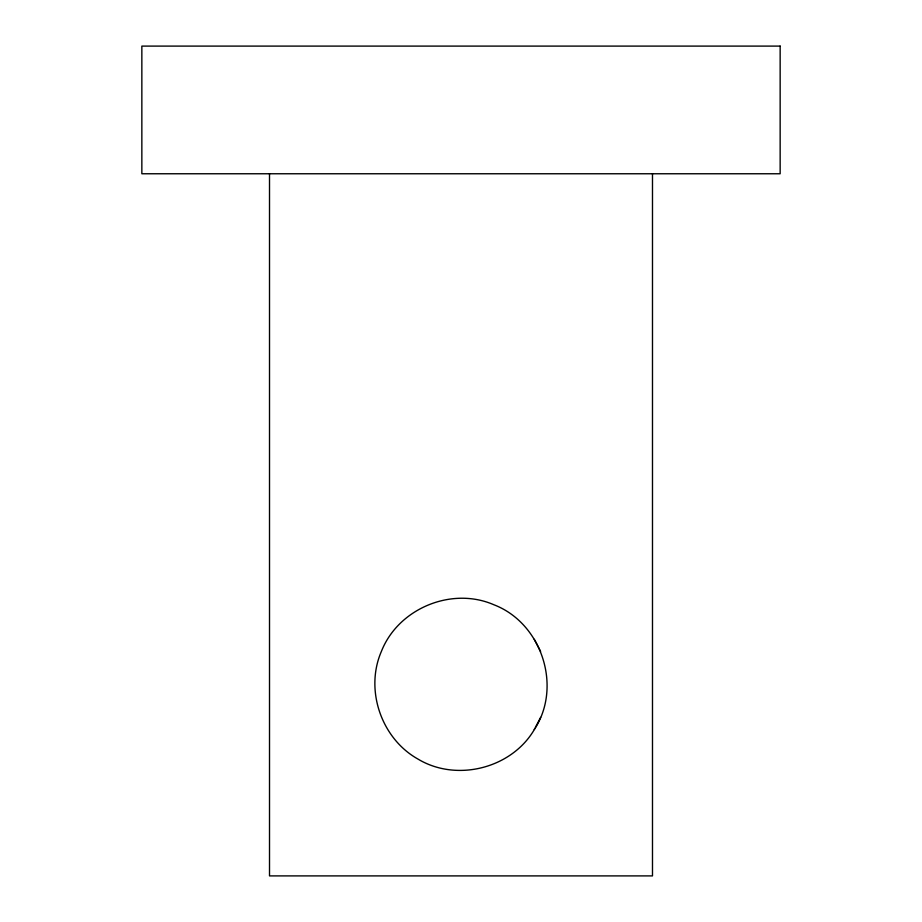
<?xml version="1.0" encoding="UTF-8"?>
<svg xmlns="http://www.w3.org/2000/svg" width="922" height="922" viewBox="0 0 922 922"><rect width="100%" height="100%" fill="white"/><g stroke="black" fill="none" stroke-linecap="round" stroke-linejoin="round"><path stroke-width="1.38" d="M535.624 727.493C561.901 684.643 540.903 622.799 493.973 604.797C451.699 586.3 398.212 608.508 381.385 651.428C364.639 689.979 381.351 738.557 417.92 759.037C456.816 782.536 512.39 768.28 534.841 728.668M534.276 729.509L540.615 717.385M534.276 639.303L540.615 651.428M652.488 173.762L652.488 875.9L269.512 875.9L269.512 173.762M780.15 46.1L141.85 46.1L141.85 173.762L780.15 173.762L780.15 46.1"/></g></svg>
